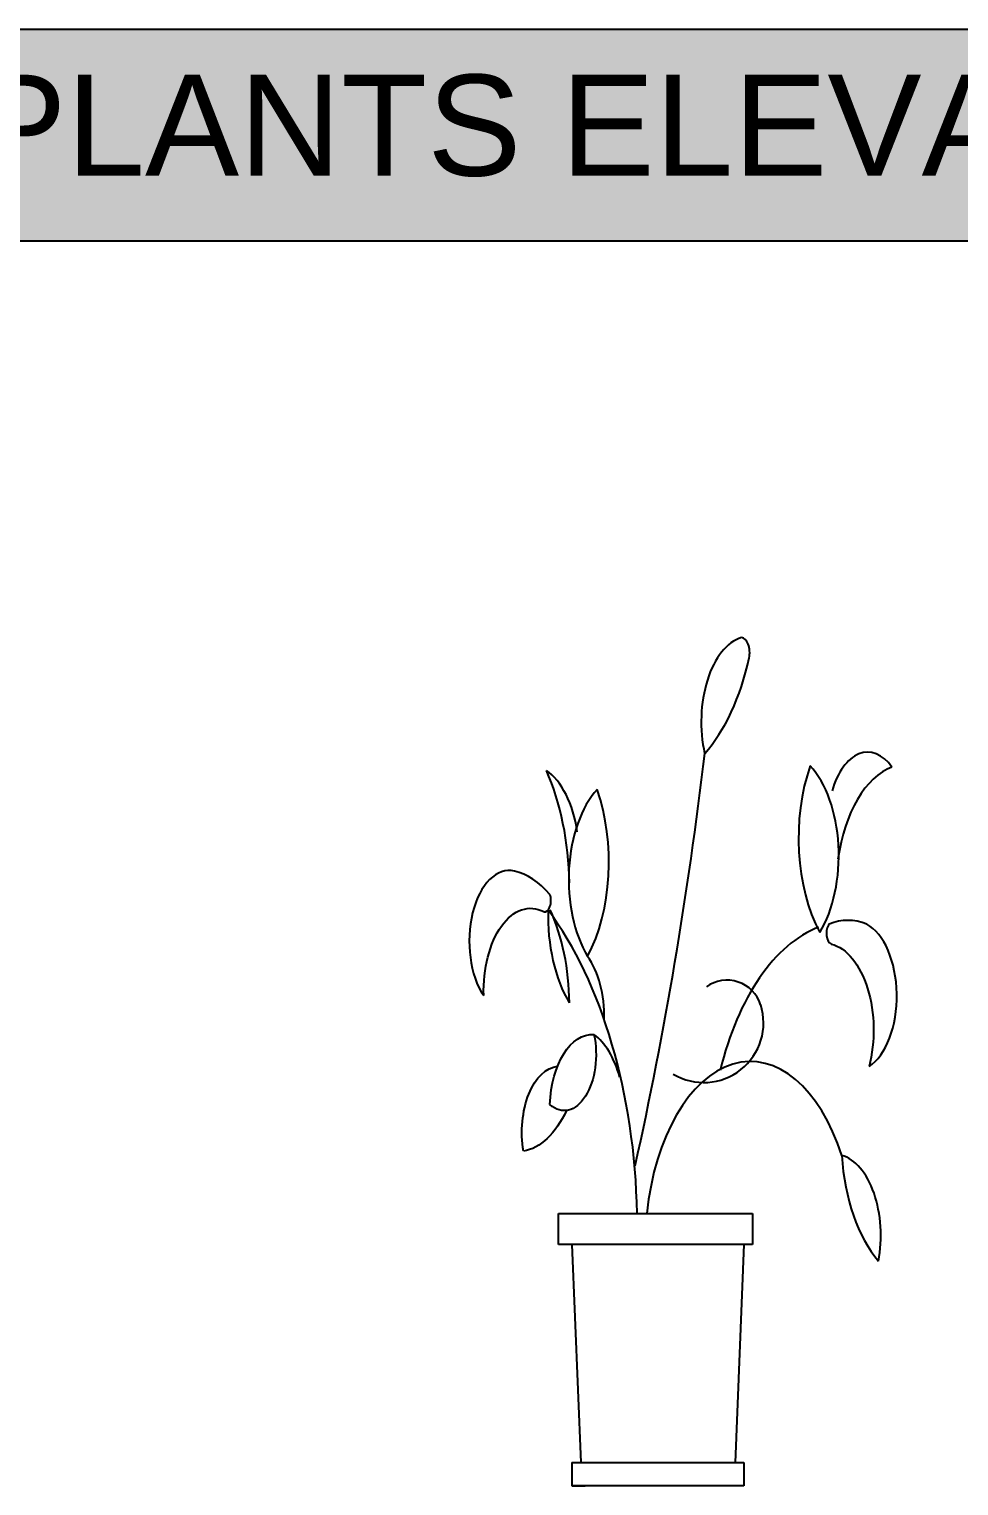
# Model space of a CAD drawing. Header units: millimetres. Extents: x 12377 to 30673, y 89761 to 101952.
# Drawn here: x 21655 to 23035, y 99788 to 101952 of the extents above; entities that cross this region are included whole.
import ezdxf

# ---------------------------------------------------------------- set-up
doc = ezdxf.new("R2010")
doc.units = ezdxf.units.MM
doc.layers.add('www.cad-blocks.net', color=7, linetype='Continuous')
doc.styles.get("Standard").update_dxf_attribs({"font": 'arial.ttf'})

# ---------------------------------------------------------------- blocks, each defined once
blk = doc.blocks.new('A$C4B1D6EDD')
for p, q in [((132.6, 404.5), (420.6, 404.5)), ((132.6, 358.3), (132.6, 404.5)), ((420.6, 404.5), (420.6, 358.3)), ((420.6, 358.3), (132.6, 358.3)), ((152.3, 358.3), (165.4, 34.7)), ((407.6, 358.3), (394.5, 34.7)), ((152.3, 34.7), (152.3, 0)), ((152.3, 34.7), (407.6, 34.7)), ((407.6, 34.7), (407.6, 0)), ((407.6, 0), (152.3, 0)), ((152.3, 0), (171.9, 0))]:
    blk.add_line(p, q)
for centre, radius, start, end in [((382.4, 698.6), 52.5, 17.6403, 125.5109), ((348.1, 687.7), 88.6, 239.1615, 17.6403)]:
    blk.add_arc(centre, radius, start, end)
for centre, major_axis, start_param, end_param in [((416.2, 1134.8), (0, 127.1), 0.172882, 1.948984), ((403.5, 1237.6), (0, 22.4), 4.346168, 6.25521), ((262.1, 1333.5), (0, 290), 3.702641, 4.346168), ((-1752.2, 1860.1), (0, 3792.9), 4.338698, 4.50737), ((591.2, 985.8), (0, 103.9), -0.663919, 1.107808), ((-15.4, 884.6), (0, 290.3), -1.532977, -0.910663), ((87.6, 938.9), (0, 132.4), -1.322239, -0.365436), ((604.1, 961.9), (0, 203.9), 1.01433, 2.328262), ((459.9, 936.2), (0, 156.4), 3.892244, 5.733534), ((649.3, 885.7), (0, 186), 0.209153, 1.324644), ((236, 900.8), (0, 156.4), 0.549651, 2.390942), ((91.8, 926.5), (0, 203.9), 3.954923, 5.268855), ((59.4, 808.9), (0, 105.1), -0.130905, 2.447208), ((51, 696.1), (0, 218.9), -0.586217, -0.130905), ((111.8, 869.2), (0, 16.6), 3.003429, 5.301774), ((218.1, 847.3), (0, 179), 1.524447, 2.383386), ((-85.2, 384.5), (0, 591), -1.536816, -0.648906), ((19.6, 713.2), (0, 227.8), -1.552669, -0.895437), ((562.1, 473), (0, 365), 0.212589, 1.164634), ((539.5, 820.9), (0, 16.6), 0.624367, 2.922712), ((562.1, 621.1), (0, 218.9), -0.22614, 0.229173), ((571.3, 727.6), (0, 111.8), 3.498063, 5.984842), ((135, 696), (0, 115.5), 4.687532, 5.612122), ((157.6, 550.9), (0, 128.9), -1.119987, -0.384753), ((417.1, 354.1), (0, 276.2), -1.053455, 1.386754), ((674.6, 514.6), (0, 216.3), 1.681541, 2.560327), ((542.7, 371.7), (0, 120.4), 4.39203, 6.133023)]:
    blk.add_ellipse(centre, major_axis=major_axis, ratio=0.565945, start_param=start_param, end_param=end_param)
at = {"extrusion": (0, 0, -1)}
for centre, major_axis, start_param, end_param in [((90.9, 734.9), (0, 123), 4.658199, 6.568767), ((527, 676.9), (0, 129.1), 0.14255, 2.003431), ((182.6, 558.8), (0, 111.7), 4.779993, 6.321382), ((140.9, 640.8), (0, 83.4), 1.207701, 3.610488), ((133.8, 524.8), (0, 98.5), 4.426506, 6.234746), ((70.5, 664.7), (0, 168.6), 2.259599, 3.038671)]:
    blk.add_ellipse(centre, major_axis=major_axis, ratio=0.565945, start_param=start_param, end_param=end_param, dxfattribs=at)
blk = doc.blocks.new('FORMAT')
at = {"layer": 'www.cad-blocks.net', "true_color": 0x546d8e}
h = blk.add_hatch(color=155, dxfattribs=at)
h.set_gradient(color1=(68, 68, 68), color2=(84, 109, 142), tint=1)
h.paths.add_polyline_path([(13495.8, 101952.1), (13495.8, 101637.7), (30672.7, 101637.7), (30672.7, 101952.1)])
at = {"layer": 'www.cad-blocks.net', "color": 155, "true_color": 0x546d8e}
for p, q in [((13495.8, 101952.1), (30672.7, 101952.1)), ((13495.8, 101637.7), (30672.7, 101637.7)), ((13495.8, 101637.7), (30672.7, 101637.7))]:
    blk.add_line(p, q, dxfattribs=at)
at = {"layer": 'www.cad-blocks.net', "insert": (20662.6, 101884.4), "char_height": 150, "attachment_point": 1}
blk.add_mtext_dynamic_manual_height_columns('{\\C255;\\c16777215;POTTED PLANTS ELEVATION}', width=25984.467, gutter_width=12.5, heights=[0], dxfattribs=at)

msp = doc.modelspace()

# ---------------------------------------------------------------- block references
msp.add_blockref('A$C4B1D6EDD', (22308.3, 99788.4))
at = {"layer": 'www.cad-blocks.net'}
msp.add_blockref('FORMAT', (0, 0), dxfattribs=at)

doc.saveas('drawing.dxf')
